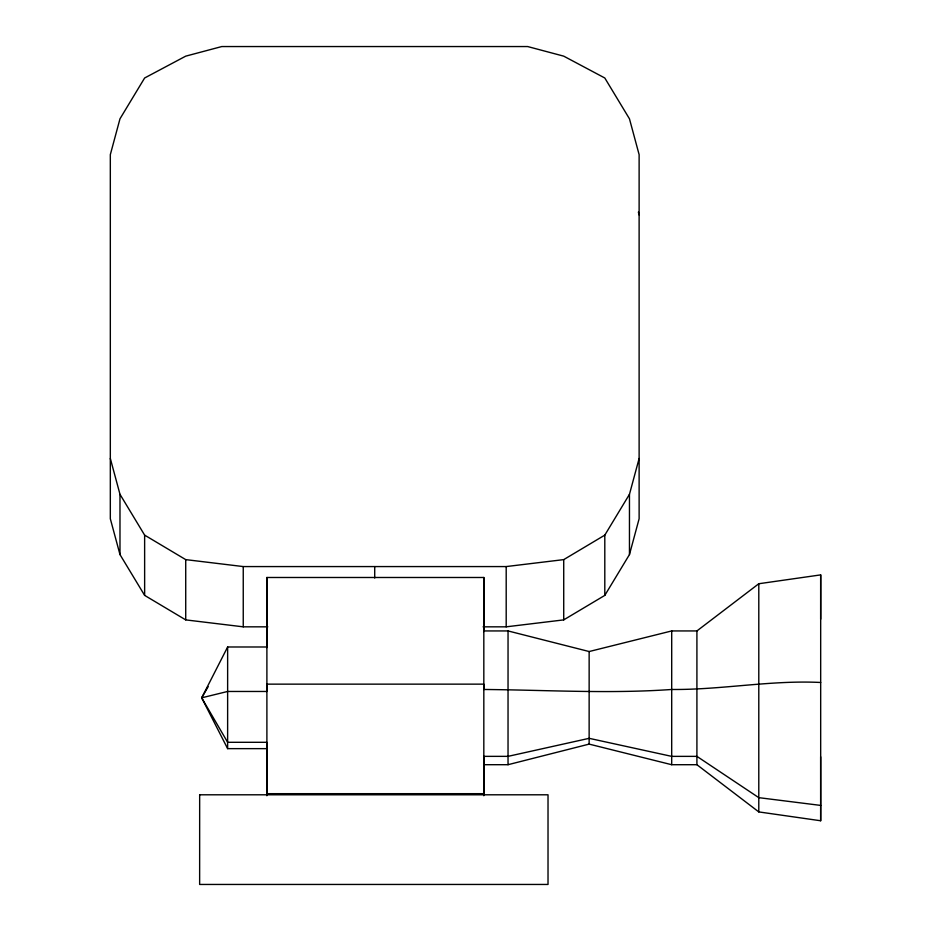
<?xml version="1.0" encoding="UTF-8"?>
<svg xmlns="http://www.w3.org/2000/svg" width="931" height="931" viewBox="0 0 931 931"><rect width="100%" height="100%" fill="white"/><g stroke="black" fill="none" stroke-linecap="round" stroke-linejoin="round"><path stroke-width="1.4" d="M227.641 646.987L201.69 697.819L227.641 742.298L266.883 742.298L266.883 748.64L227.63 748.64L227.641 646.987L266.883 646.987M266.871 647.604L266.894 577.488L483.817 577.488L483.829 689.475C546.474 690.011 609.072 693.898 671.705 689.475C721.478 689.918 770.763 679.991 820.677 682.481L820.677 574.893L758.8 583.737L696.912 630.939L671.705 630.939L589.148 651.537L508.047 630.939L483.817 630.939M483.806 631.625L483.817 577.488M508.035 764.7L589.137 744.113L671.693 764.712L696.912 764.712L758.788 811.913L820.665 820.758L820.677 805.408L758.8 797.658L696.912 756.368L671.705 756.368L589.148 738.33L508.047 756.356L483.817 756.356L483.817 764.7L508.035 764.7L508.047 630.939M589.137 744.113L589.148 651.537M671.693 764.712L671.705 630.939M696.912 764.712L696.912 630.939M758.788 811.913L758.8 583.737M820.677 805.408L820.677 682.481M820.665 619.173L820.677 574.893M483.084 626.831L506.196 626.831L563.721 619.883L604.801 595.386L629.461 554.573L629.461 494.314L639.12 458.494M629.461 554.573L639.12 518.753L639.12 154.639L629.461 118.807L604.801 77.995L563.721 56.151L527.656 46.55L221.787 46.55L185.723 56.151L144.631 77.995L119.983 118.807L110.323 154.639L110.323 518.753L119.983 554.573L144.642 595.386L185.723 619.883L243.247 626.831L267.802 626.831M227.63 748.64L201.69 697.819L208.172 686.694M110.323 458.494L119.983 494.314L144.631 535.127L185.723 559.624L243.247 566.572L506.196 566.572L563.721 559.624L604.801 535.127L629.461 494.314M201.69 697.819L227.641 691.465L266.894 691.465L266.894 577.488M199.641 794.795L548.022 794.795L548.022 884.45L199.641 884.45L199.665 794.795M638.375 212.14L639.12 214.898M820.653 756.787L820.665 820.758M604.801 535.127L604.801 595.386M563.721 559.624L563.721 619.883M506.196 566.572L506.196 626.831M483.806 763.781L483.806 795.737M374.716 566.572L374.716 578.046M266.871 747.802L266.871 795.737M243.247 566.572L243.247 626.831M185.723 559.624L185.723 619.883M144.631 535.127L144.642 595.386M119.983 494.314L119.983 554.573M266.894 684.145L266.894 793.678L483.817 793.678L483.829 684.145L266.894 684.145"/></g></svg>
